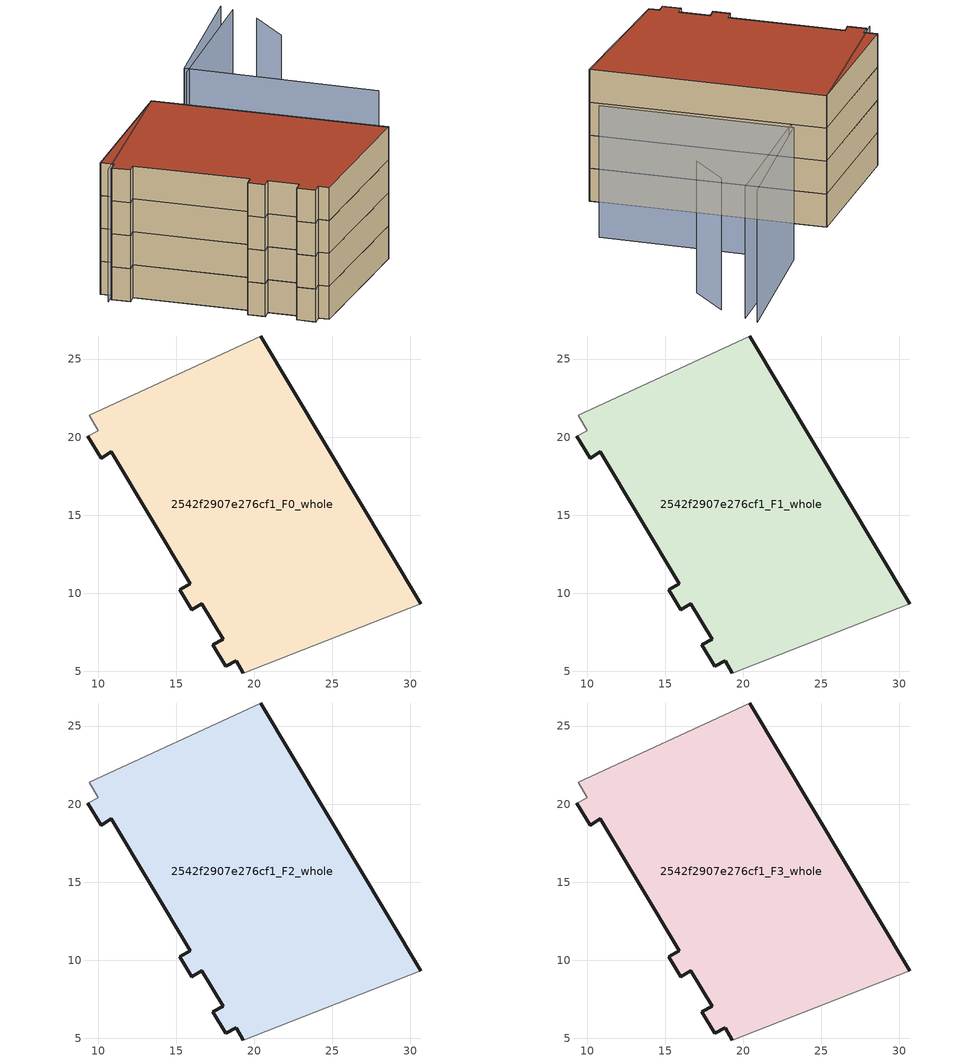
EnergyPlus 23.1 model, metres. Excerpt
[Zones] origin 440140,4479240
2542f2907e276cf1_F0_whole
 floor ground (EU_floor_Construction): 30.67,9.33 20.42,26.48 9.41,21.38 10.01,20.42 9.33,20.04 10.2,18.66 10.83,19.07 15.89,10.6 15.22,10.21 15.99,8.95 16.65,9.33 18.01,7.04 17.35,6.68 18.17,5.31 18.84,5.65 19.3,4.88 z0
 wall outside (EU_wall_Construction): 20.42,26.48 30.67,9.33 / 19.3,4.88 18.84,5.65 18.17,5.31 17.35,6.68 18.01,7.04 16.65,9.33 15.99,8.95 15.22,10.21 15.89,10.6 10.83,19.07 10.2,18.66 9.33,20.04 z0:3
 wall adiabatic (EU_wall_Construction): 30.67,9.33 19.3,4.88 / 9.33,20.04 10.01,20.42 9.41,21.38 20.42,26.48 z0:3
2542f2907e276cf1_F1_whole
 floor to 2542f2907e276cf1_F0_whole (EU_floor_Construction): 30.67,9.33 20.42,26.48 9.41,21.38 10.01,20.42 9.33,20.04 10.2,18.66 10.82,19.07 15.88,10.6 15.22,10.21 15.99,8.95 16.65,9.33 18.01,7.04 17.35,6.68 18.17,5.31 18.84,5.65 19.3,4.88 z3
 wall outside (EU_wall_Construction): 20.42,26.48 30.67,9.33 / 19.3,4.88 18.84,5.65 18.17,5.31 17.35,6.68 18.01,7.04 16.65,9.33 15.99,8.95 15.22,10.21 15.89,10.6 10.83,19.07 10.2,18.66 9.33,20.04 z3:6
 wall adiabatic (EU_wall_Construction): 30.67,9.33 19.3,4.88 / 9.33,20.04 10.01,20.42 9.41,21.38 20.42,26.48 z3:6
2542f2907e276cf1_F2_whole
 floor to 2542f2907e276cf1_F1_whole (EU_floor_Construction): 30.67,9.33 20.42,26.48 9.41,21.38 10.01,20.42 9.33,20.04 10.2,18.66 10.82,19.07 15.88,10.6 15.22,10.21 15.99,8.95 16.65,9.33 18.01,7.04 17.35,6.68 18.17,5.31 18.84,5.65 19.3,4.88 z6
 wall outside (EU_wall_Construction): 20.42,26.48 30.67,9.33 / 19.3,4.88 18.84,5.65 18.17,5.31 17.35,6.68 18.01,7.04 16.65,9.33 15.99,8.95 15.22,10.21 15.89,10.6 10.83,19.07 10.2,18.66 9.33,20.04 z6:9
 wall adiabatic (EU_wall_Construction): 30.67,9.33 19.3,4.88 / 9.33,20.04 10.01,20.42 9.41,21.38 20.42,26.48 z6:9
2542f2907e276cf1_F3_whole
 floor to 2542f2907e276cf1_F2_whole (EU_floor_Construction): 30.67,9.33 20.42,26.48 9.41,21.38 10.01,20.42 9.33,20.04 10.2,18.66 10.82,19.07 15.88,10.6 15.22,10.21 15.99,8.95 16.65,9.33 18.01,7.04 17.35,6.68 18.17,5.31 18.84,5.65 19.3,4.88 z9
 wall outside (EU_wall_Construction): 20.42,26.48 30.67,9.33 / 19.3,4.88 18.84,5.65 18.17,5.31 17.35,6.68 18.01,7.04 16.65,9.33 15.99,8.95 15.22,10.21 15.89,10.6 10.83,19.07 10.2,18.66 9.33,20.04 z9:12
 wall adiabatic (EU_wall_Construction): 30.67,9.33 19.3,4.88 / 9.33,20.04 10.01,20.42 9.41,21.38 20.42,26.48 z9:12
 roof outside (EU_roof_Construction): 20.42,26.48 30.67,9.33 19.3,4.88 18.84,5.65 18.17,5.31 17.35,6.68 18.01,7.04 16.65,9.33 15.99,8.95 15.22,10.21 15.89,10.6 10.83,19.07 10.2,18.66 9.33,20.04 10.01,20.42 9.41,21.38 z12
shading: 34.85,14.59 26.57,28.75 / 26.57,28.75 36.84,34.75 / 36.48,27.46 37.29,31.08 / 37.05,33.59 26.21,28.14 / 20.42,26.48 8.91,19.99 z0:12
[Building]
EU S2 Campaign: North Axis=0; Terrain=City; Solar Distribution=FullExterior
[Site:Location]
Madrid: Latitude=40.5; Longitude=-3.5; Time Zone=1; Elevation=609
[SizingPeriod:WeatherFileDays]
AnnualSizingPeriod: Begin Month=1; Begin Day of Month=1; End Month=12; End Day of Month=31; Day of Week for Start Day=Monday; Use Weather File Daylight Saving Period=No; Use Weather File Rain and Snow Indicators=No
[MATERIAL]
EU_InternalMass_Material: Roughness=MediumRough; Thickness=0.1; Conductivity=1; Density=1800; Specific Heat=900; Thermal Absorptance=0.9; Solar Absorptance=0.7; Visible Absorptance=0.7
[MATERIAL:NOMASS] Roughness=MediumRough; Thermal Absorptance=0.9; Solar Absorptance=0.7; Visible Absorptance=0.7
Name | Thermal Resistance
EU_wall_NoMass | 1.60022
EU_roof_NoMass | 1.57597
EU_floor_NoMass | 0.470652
[CONSTRUCTION]
EU_wall_Construction: EU_wall_NoMass
EU_roof_Construction: EU_roof_NoMass
EU_floor_Construction: EU_floor_NoMass
EU_InternalMass_Construction: EU_InternalMass_Material
[ZONE] Type=1; Multiplier=1; Ceiling Height=autocalculate; Floor Area=autocalculate; Part of Total Floor Area=Yes
Name | Volume
2542f2907e276cf1_F0_whole | 719.065
2542f2907e276cf1_F1_whole; 2542f2907e276cf1_F2_whole; 2542f2907e276cf1_F3_whole | 719.064
[INTERNALMASS] Construction=EU_InternalMass_Construction; Surface Area=239.688
Name | Zone or ZoneList
2542f2907e276cf1_F0_whole_EU_InternalMass | 2542f2907e276cf1_F0_whole
2542f2907e276cf1_F1_whole_EU_InternalMass | 2542f2907e276cf1_F1_whole
2542f2907e276cf1_F2_whole_EU_InternalMass | 2542f2907e276cf1_F2_whole
2542f2907e276cf1_F3_whole_EU_InternalMass | 2542f2907e276cf1_F3_whole
[OTHEREQUIPMENT] Fuel Type=Electricity; Design Level Calculation Method=Watts/Area; Power per Zone Floor Area=1; Fraction Latent=0; Fraction Radiant=0; Fraction Lost=0; Carbon Dioxide Generation Rate=0; EndUse Subcategory=EU_Step8_InternalGains
Name | Zone or ZoneList or Space or SpaceList | Schedule
EU_Step8_InternalGain_2542f2907e276cf1_F0_whole_f000 | 2542f2907e276cf1_F0_whole | EU_Step8_GainSchedule_2542f2907e276cf1_F0_whole_f000
EU_Step8_InternalGain_2542f2907e276cf1_F1_whole_f000 | 2542f2907e276cf1_F1_whole | EU_Step8_GainSchedule_2542f2907e276cf1_F1_whole_f000
EU_Step8_InternalGain_2542f2907e276cf1_F2_whole_f000 | 2542f2907e276cf1_F2_whole | EU_Step8_GainSchedule_2542f2907e276cf1_F2_whole_f000
EU_Step8_InternalGain_2542f2907e276cf1_F3_whole_f000 | 2542f2907e276cf1_F3_whole | EU_Step8_GainSchedule_2542f2907e276cf1_F3_whole_f000
[ZONEVENTILATION:DESIGNFLOWRATE] Schedule=EU_AlwaysOn; Design Flow Rate Calculation Method=AirChanges/Hour; Air Changes per Hour=0.480704; Ventilation Type=Natural; Fan Pressure Rise=0; Fan Total Efficiency=1; Constant Term Coefficient=1; Temperature Term Coefficient=0; Velocity Term Coefficient=0; Velocity Squared Term Coefficient=0; Minimum Indoor Temperature=-100; Maximum Indoor Temperature=100; Delta Temperature=-100; Minimum Outdoor Temperature=-100; Maximum Outdoor Temperature=100; Maximum Wind Speed=40
Name | Zone or ZoneList or Space or SpaceList
EU_ConstantAir_2542f2907e276cf1_F0_whole | 2542f2907e276cf1_F0_whole
EU_ConstantAir_2542f2907e276cf1_F1_whole | 2542f2907e276cf1_F1_whole
EU_ConstantAir_2542f2907e276cf1_F2_whole | 2542f2907e276cf1_F2_whole
EU_ConstantAir_2542f2907e276cf1_F3_whole | 2542f2907e276cf1_F3_whole
[HVACTEMPLATE:THERMOSTAT] Constant Heating Setpoint=20; Constant Cooling Setpoint=50
EU_HeatOnly_2542f2907e276cf1_F0_whole; EU_HeatOnly_2542f2907e276cf1_F1_whole; EU_HeatOnly_2542f2907e276cf1_F2_whole; EU_HeatOnly_2542f2907e276cf1_F3_whole
[HVACTEMPLATE:ZONE:IDEALLOADSAIRSYSTEM] System Availability Schedule=EU_AlwaysOn; Maximum Heating Supply Air Temperature=50; Minimum Cooling Supply Air Temperature=13; Maximum Heating Supply Air Humidity Ratio=0.0156; Minimum Cooling Supply Air Humidity Ratio=0.0077; Heating Limit=NoLimit; Cooling Limit=NoLimit; Heating Availability Schedule=EU_AlwaysOn; Cooling Availability Schedule=EU_CoolingOff; Dehumidification Control Type=ConstantSensibleHeatRatio; Cooling Sensible Heat Ratio=0.7; Dehumidification Setpoint=60; Humidification Control Type=None; Humidification Setpoint=30; Outdoor Air Method=None; Outdoor Air Flow Rate per Person=0.00944; Outdoor Air Flow Rate per Zone Floor Area=0; Outdoor Air Flow Rate per Zone=0; Demand Controlled Ventilation Type=None; Outdoor Air Economizer Type=NoEconomizer; Heat Recovery Type=None; Sensible Heat Recovery Effectiveness=0.7; Latent Heat Recovery Effectiveness=0.65
Name | Template Thermostat
2542f2907e276cf1_F0_whole | EU_HeatOnly_2542f2907e276cf1_F0_whole
2542f2907e276cf1_F1_whole | EU_HeatOnly_2542f2907e276cf1_F1_whole
2542f2907e276cf1_F2_whole | EU_HeatOnly_2542f2907e276cf1_F2_whole
2542f2907e276cf1_F3_whole | EU_HeatOnly_2542f2907e276cf1_F3_whole
[SIZING:ZONE] Zone Cooling Design Supply Air Temperature Input Method=SupplyAirTemperature; Zone Cooling Design Supply Air Temperature=13; Zone Heating Design Supply Air Temperature Input Method=SupplyAirTemperature; Zone Heating Design Supply Air Temperature=50; Zone Cooling Design Supply Air Humidity Ratio=0.008; Zone Heating Design Supply Air Humidity Ratio=0.008; Cooling Design Air Flow Method=DesignDay; Cooling Design Air Flow Rate=0; Cooling Minimum Air Flow per Zone Floor Area=0.000762; Cooling Minimum Air Flow=0; Cooling Minimum Air Flow Fraction=0.2; Heating Design Air Flow Method=DesignDay; Heating Design Air Flow Rate=0; Heating Maximum Air Flow per Zone Floor Area=0.002032; Heating Maximum Air Flow=0.141576; Heating Maximum Air Flow Fraction=0.3; Account for Dedicated Outdoor Air System=No; Dedicated Outdoor Air System Control Strategy=NeutralSupplyAir; Dedicated Outdoor Air Low Setpoint Temperature for Design=autosize; Dedicated Outdoor Air High Setpoint Temperature for Design=autosize; Zone Load Sizing Method=Sensible Load Only No Latent Load; Zone Latent Cooling Design Supply Air Humidity Ratio Input Method=HumidityRatioDifference; Zone Cooling Design Supply Air Humidity Ratio Difference=0.005; Zone Latent Heating Design Supply Air Humidity Ratio Input Method=HumidityRatioDifference; Zone Humidification Design Supply Air Humidity Ratio Difference=0.005
2542f2907e276cf1_F0_whole; 2542f2907e276cf1_F1_whole; 2542f2907e276cf1_F2_whole; 2542f2907e276cf1_F3_whole
[SCHEDULE:CONSTANT]
Name | Hourly Value
EU_AlwaysOn | 1
EU_CoolingOff | 0
[SCHEDULE:FILE] Column Number=1; Rows to Skip at Top=0; Number of Hours of Data=8760; Column Separator=Comma; Interpolate to Timestep=No; Minutes per Item=60; Adjust Schedule for Daylight Savings=Yes
Name | File
EU_Step8_GainSchedule_2542f2907e276cf1_F0_whole_f000 | ../../schedules/2542f2907e276cf1/2542f2907e276cf1_F0_whole_f000_gain.csv
EU_Step8_GainSchedule_2542f2907e276cf1_F1_whole_f000 | ../../schedules/2542f2907e276cf1/2542f2907e276cf1_F1_whole_f000_gain.csv
EU_Step8_GainSchedule_2542f2907e276cf1_F2_whole_f000 | ../../schedules/2542f2907e276cf1/2542f2907e276cf1_F2_whole_f000_gain.csv
EU_Step8_GainSchedule_2542f2907e276cf1_F3_whole_f000 | ../../schedules/2542f2907e276cf1/2542f2907e276cf1_F3_whole_f000_gain.csv
